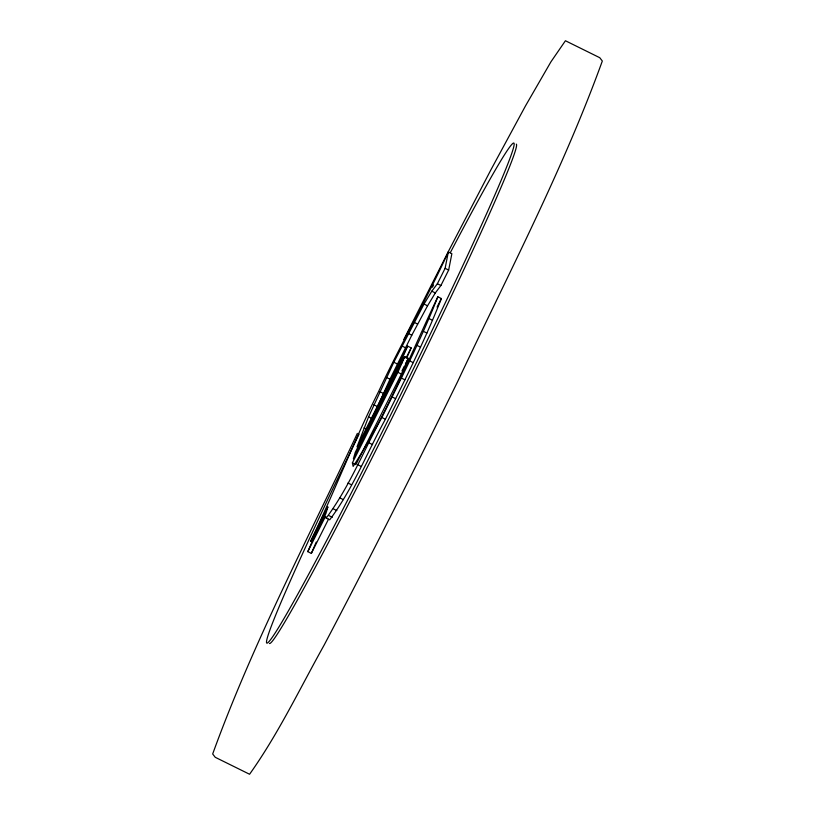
<?xml version="1.0" encoding="UTF-8"?>
<svg xmlns="http://www.w3.org/2000/svg" width="815" height="815" viewBox="0 0 815 815"><rect width="100%" height="100%" fill="white"/><g stroke="black" fill="none" stroke-linecap="round" stroke-linejoin="round"><path stroke-width="1.22" d="M406.746 357.958L411.147 347.873L407.612 346.12L357.021 446.865L368.563 416.862L393.828 362.237L424.014 304.046L431.787 291.2L437.37 283.752L445.112 268.329L448.332 251.947L451.867 253.699L448.657 270.071L440.915 285.495L435.322 292.942L427.549 305.798L411.789 335.21L389.988 379.209L372.577 417.514M326.183 518.055C349.146 487.462 363.49 450.96 381.858 417.494C401.581 377.773 421.64 338.113 437.838 296.792L441.384 298.535C425.186 339.865 405.116 379.515 385.403 419.246C367.025 452.702 352.681 489.204 329.718 519.797L326.183 518.055L325.531 516.323L307.795 551.643L311.34 553.395L328.516 519.175M312.451 542.036L310.688 541.16C334.496 491.985 353.832 440.762 378.435 391.903C400.399 344.562 426.673 299.37 448.332 251.947M307.795 551.643L314.162 536.942L325.898 513.562L327.925 506.838L310.688 541.16M311.34 553.395L316.23 542.087M404.729 356.613L397.863 372.302L352.396 462.849L355.931 464.591L401.398 374.054L408.264 358.356L404.729 356.613L353.384 458.845L355.279 452.356L400.756 361.819L407.612 346.12M357.357 433.386C307.601 539.459 252.64 643.677 212.674 753.977L215.242 757.298L249.573 774.25C278.465 733.653 299.93 688.41 324.176 645.022C370.061 557.929 414.275 469.98 457.643 381.614C507.399 275.541 562.36 171.323 602.326 61.023L599.759 57.702L565.427 40.75L550.92 61.848L525.481 105.93L490.824 169.978L449.32 249.645L403.802 339.488M406.033 358.06L411.147 347.873M437.838 296.792C410.77 353.72 387.583 413.429 353.139 466.414L352.396 462.849M401.989 370.856L404.271 366.312M405.412 364.04L408.264 358.356M437.064 307.123L441.384 298.535M445.112 268.329L448.657 270.071M437.37 283.752L440.915 285.495M431.787 291.2L435.322 292.942M424.014 304.046L427.549 305.798M428.985 318.553L432.521 320.305M414.051 322.302L417.586 324.054M423.362 331.338L426.907 333.08M408.254 333.457L411.789 335.21M416.954 345.377L420.499 347.119M401.907 345.968L405.442 347.72M409.66 360.882L413.205 362.634M400.756 361.819L402.518 362.695M393.828 362.237L397.363 363.979M397.863 372.302L401.398 374.054M401.377 378.068L404.923 379.821M386.453 377.457L389.988 379.209M392.117 396.946L395.652 398.688M379.78 391.638L383.325 393.39M373.82 404.77L377.355 406.522M381.858 417.494L385.403 419.246M368.563 416.862L372.098 418.604M364.01 427.906L366.658 429.22M369.022 442.851L372.557 444.603M357.724 464.703L361.259 466.445M347.964 483.03L351.51 484.782M339.763 497.863L343.298 499.605M333.294 508.815L336.829 510.567M328.771 515.549L332.306 517.301M516.292 144.143A278.526 10.024 -63.7 0 1 400.267 401.459A278.526 10.024 -63.7 0 1 269.449 643.453M450.288 252.721A278.526 10.024 -63.7 0 1 478.996 230.523A278.526 10.024 -63.7 0 1 283.712 618.982A278.526 10.024 -63.7 0 1 359.058 434.212M432.408 287.226A278.526 10.024 -63.7 0 1 433.56 284.985"/></g></svg>
